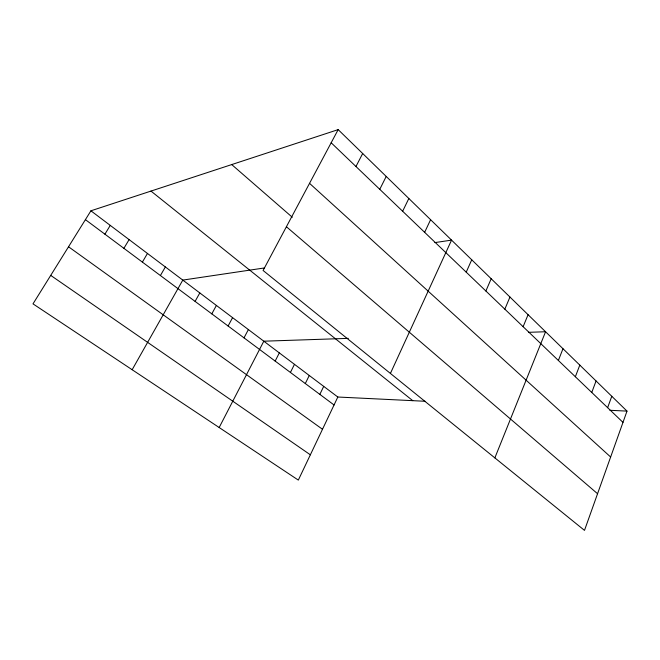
<?xml version="1.0" encoding="UTF-8"?>
<svg xmlns="http://www.w3.org/2000/svg" width="660" height="660" viewBox="0 0 660 660"><rect width="100%" height="100%" fill="white"/><g stroke="black" fill="none" stroke-linecap="round" stroke-linejoin="round"><path stroke-width="0.99" d="M627 411.114L584.496 530.376L263.092 270.476L338.176 129.624L627 411.114L609.889 410.281M607.629 407.674L611.787 396.28M591.764 392.469L596.062 380.96M575.355 376.745L579.802 365.112M558.376 360.475L562.98 348.719M494.86 457.891L545.572 331.749L528.511 332.318M523.124 326.7L528.074 314.696M504.834 309.161L509.957 297.041M485.876 290.994L491.188 278.751M466.216 272.159L471.735 259.792M390.415 373.436L451.555 240.124L434.858 242.599M424.644 232.328L430.601 219.706M425.098 401.272L337.829 397.023L298.328 480.101L33 303.864L90.915 210.804L338.176 129.624M319.844 394.383L323.713 386.38M402.649 211.241L408.837 198.495M305.299 383.551L309.268 375.482M379.772 189.321L386.215 176.443M290.416 372.454L294.475 364.328M275.162 361.086L279.328 352.902M219.169 427.515L263.81 341.195L348.348 338.365M355.963 166.51L362.678 153.508M244.01 337.87L248.383 329.563M228.104 326.007L232.584 317.641M211.802 313.863L216.398 305.44M195.096 301.405L199.807 292.924M132.157 369.724L182.795 280.096L264.586 267.927M160.405 275.55L165.355 266.945M142.379 262.119L147.469 253.448M123.89 248.333L129.112 239.605M104.907 234.184L110.269 225.39M50.713 275.393L310.357 454.806M68.533 246.774L322.492 429.272M85.412 219.648L334.051 404.976M90.915 210.804L337.829 397.023M150.975 191.078L412.772 400.678M286.407 226.735L597.556 493.721M231.718 164.579L292.306 217.264M309.54 183.34L610.64 457.017M331.171 142.758L622.982 422.383"/></g></svg>
